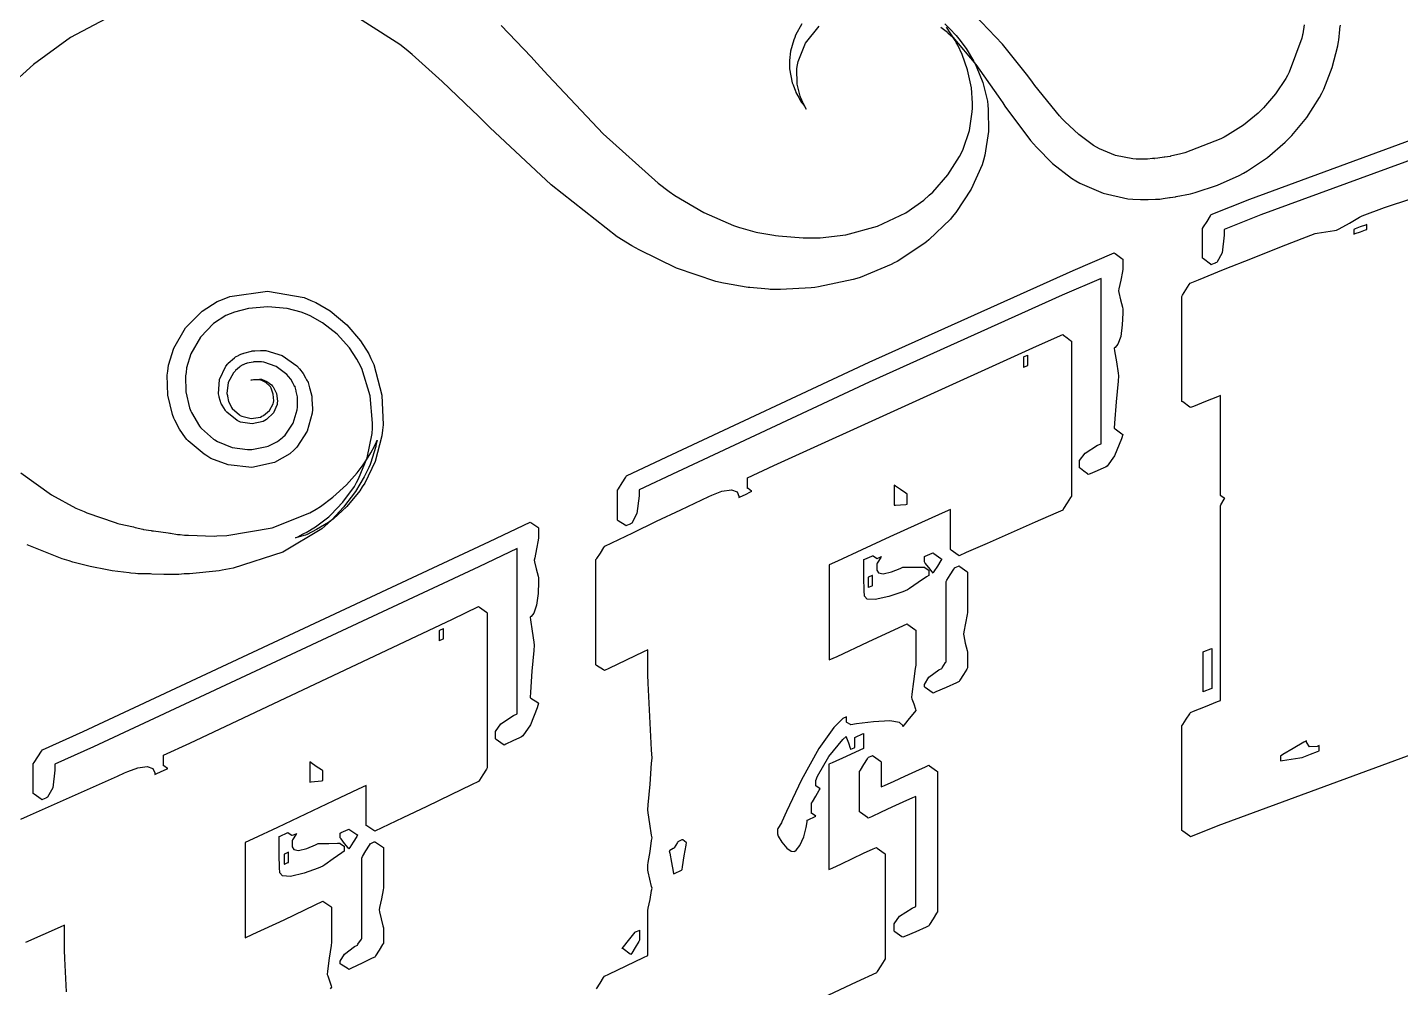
# Model space of a CAD drawing. Extents: x 50 to 306, y 80 to 279.
# Drawn here: x 141.2 to 242, y 142.4 to 212.9 of the extents above; entities that cross this region are included whole.
import ezdxf

# ---------------------------------------------------------------- set-up
doc = ezdxf.new("R2010")
doc.units = 0
doc.header["$MEASUREMENT"] = 0

msp = doc.modelspace()

# ---------------------------------------------------------------- linework, layer by layer
at = {"color": 40}
for points in [[(208.552, 213.131), (208.919, 212.765), (209.374, 212.276), (209.48, 212.16), (209.576, 212.037), (210.1, 211.31), (210.643, 210.424), (210.749, 210.22), (210.855, 210.017), (211.33, 208.832), (211.667, 207.451), (211.703, 207.151), (211.737, 206.852), (211.741, 205.234), (211.481, 203.492), (211.384, 203.13), (211.278, 202.777), (210.488, 201.009), (209.364, 199.293), (209.091, 198.967), (208.949, 198.8), (207.363, 197.274), (207.187, 197.133), (207, 196.992), (205.034, 195.695), (204.823, 195.579), (204.611, 195.465), (202.318, 194.522), (202.071, 194.451), (201.823, 194.372), (199.267, 193.817), (199.003, 193.781), (198.738, 193.747), (196.475, 193.639), (195.721, 193.639), (195.589, 193.649), (194.23, 193.773), (194.098, 193.781), (193.956, 193.799), (192.448, 194.072), (192.3, 194.098), (191.717, 194.222), (188.85, 195.198), (186.09, 196.541), (185.561, 196.85), (184.493, 197.495), (179.625, 201.309), (175.145, 205.529), (174.272, 206.375), (173.831, 206.799), (171.639, 208.89), (169.43, 210.874), (168.981, 211.244), (168.53, 211.614), (163.794, 214.621)], [(234.94, 213.052), (234.826, 212.398), (234.81, 212.336), (234.748, 212.082), (233.838, 209.576), (233.715, 209.338), (233.583, 209.109), (232.82, 207.998), (231.933, 206.958), (231.739, 206.764), (231.545, 206.569), (230.478, 205.701), (229.306, 204.956), (229.059, 204.823), (228.811, 204.691), (226.165, 203.659), (225.884, 203.589), (225.108, 203.412), (225.08, 203.404), (224.693, 203.35), (224.649, 203.34), (224.19, 203.27), (223.944, 203.236), (223.908, 203.236), (223.908, 203.236), (223.944, 203.236), (223.944, 203.236), (223.802, 203.236), (223.415, 203.2), (223.361, 203.2), (223.241, 203.2), (223.202, 203.2), (222.603, 203.2), (222.338, 203.218), (221.085, 203.47), (219.903, 203.95), (219.674, 204.082), (219.454, 204.214), (218.382, 205.004), (217.363, 205.952), (217.171, 206.163), (216.976, 206.375), (215.158, 208.616), (214.982, 208.844), (214.629, 209.313), (212.79, 211.641), (210.723, 213.793)], [(147.341, 213.721), (144.343, 212.117), (141.614, 210.156), (139.785, 208.475)], [(175.969, 213.021), (178.161, 210.715), (178.576, 210.256), (179.414, 209.348), (183.457, 205.07), (187.483, 201.428), (188.313, 200.837), (188.727, 200.538), (190.847, 199.275), (193.022, 198.333), (193.463, 198.191), (193.569, 198.165), (194.592, 197.866), (194.697, 197.838), (194.82, 197.812), (195.994, 197.609), (196.108, 197.592), (196.329, 197.565), (198.148, 197.415), (198.754, 197.415), (199.384, 197.422), (201.275, 197.653), (203.605, 198.284), (205.669, 199.266), (207.005, 200.19), (207.397, 200.554), (207.662, 200.784), (208.764, 202.041), (209.62, 203.386), (209.762, 203.659), (209.895, 203.933), (210.352, 205.312), (210.563, 206.676), (210.572, 206.94), (210.585, 207.315), (210.494, 208.445), (210.211, 209.766), (209.809, 210.884), (209.492, 211.557), (209.374, 211.773), (209.294, 211.905), (208.676, 212.875)], [(198.053, 213.123), (197.59, 212.294), (197.52, 212.126), (197.449, 211.959), (197.221, 211.133), (197.133, 210.449), (197.133, 210.22), (197.133, 209.841), (197.343, 208.81), (197.379, 208.704), (197.396, 208.651), (197.574, 208.183), (197.592, 208.139), (197.608, 208.095), (197.82, 207.716), (197.838, 207.68), (197.855, 207.646), (198.031, 207.355), (198.049, 207.327), (198.067, 207.301), (198.216, 207.126), (198.225, 207.117), (198.252, 207.072), (198.367, 206.868), (198.367, 206.868), (198.367, 206.868), (198.367, 206.868), (198.278, 207.046), (198.261, 207.081), (198.252, 207.099), (198.137, 207.301), (198.121, 207.327), (198.111, 207.355), (197.987, 207.646), (197.979, 207.68), (197.925, 207.812), (197.71, 208.712), (197.688, 209.86), (197.732, 210.115), (197.776, 210.371), (198.322, 211.703), (199.328, 212.963)], [(208.253, 212.893), (208.73, 212.514), (208.774, 212.478), (209.135, 212.144), (210.823, 210.141), (212.459, 207.822), (212.795, 207.327), (212.962, 207.081), (214.842, 204.577), (215.054, 204.329), (215.265, 204.082), (216.46, 202.879), (217.848, 201.798), (218.157, 201.613), (218.466, 201.428), (220.164, 200.704), (221.985, 200.299), (222.356, 200.272), (222.92, 200.237), (223.202, 200.237), (223.272, 200.237), (223.431, 200.237), (223.485, 200.237), (224.014, 200.272), (224.331, 200.272), (224.579, 200.308), (225.036, 200.378), (225.08, 200.387), (225.477, 200.44), (225.531, 200.448), (226.59, 200.66), (226.924, 200.749), (228.568, 201.3), (230.161, 202.011), (230.47, 202.178), (230.779, 202.346), (232.233, 203.31), (233.547, 204.435), (233.785, 204.681), (234.032, 204.929), (235.135, 206.265), (236.061, 207.724), (236.221, 208.033), (236.369, 208.341), (236.983, 209.925), (237.401, 211.526), (237.455, 211.843), (237.464, 211.923), (237.55, 212.717), (237.56, 212.795), (237.596, 213.042)], [(140.687, 180.173), (142.936, 178.555), (144.721, 177.596), (145.344, 177.341), (145.547, 177.245), (147.61, 176.531), (147.814, 176.459), (147.919, 176.433), (148.978, 176.204), (149.085, 176.177), (149.648, 176.036), (149.701, 176.028), (150.265, 175.94), (150.319, 175.93), (150.434, 175.913), (151.518, 175.763), (151.624, 175.754), (151.676, 175.745), (152.206, 175.657), (152.26, 175.647), (152.4, 175.647), (152.717, 175.613), (152.823, 175.613), (153.016, 175.605), (154.896, 175.525), (155.082, 175.543), (155.822, 175.569), (159.155, 176.147), (161.925, 177.236), (162.384, 177.517), (162.702, 177.717), (163.61, 178.395), (164.605, 179.299), (165.389, 180.177), (165.843, 180.77), (165.982, 180.975), (166.087, 181.139), (166.387, 181.641), (166.66, 182.14), (166.814, 182.453), (166.864, 182.563), (166.864, 182.563), (166.864, 182.563), (166.774, 182.175), (166.758, 182.104), (166.74, 182.025), (166.387, 180.94), (166.335, 180.799), (166.237, 180.566), (165.903, 179.882), (165.271, 178.814), (164.394, 177.654), (163.539, 176.737), (163.23, 176.459), (162.789, 176.072), (159.931, 174.366), (156.297, 173.17), (155.469, 173.038), (155.265, 172.993), (153.088, 172.773), (152.859, 172.755), (152.683, 172.755), (152.286, 172.721), (152.153, 172.721), (151.994, 172.721), (151.637, 172.721), (151.518, 172.721), (151.191, 172.721), (150.318, 172.747), (150.213, 172.755), (150.045, 172.755), (149.667, 172.755), (149.542, 172.755), (149.295, 172.755), (149.119, 172.791), (148.766, 172.825), (148.642, 172.843), (147.407, 172.985), (147.285, 173.002), (147.037, 173.055), (145.78, 173.302), (144.505, 173.619), (144.25, 173.707), (143.739, 173.867), (141.159, 174.895)]]:
    msp.add_lwpolyline(points, dxfattribs=at)
at = {"color": 7}
for points in [[(248.875, 161.74), (228.6, 154.262), (226.59, 153.458), (226.527, 153.502), (226.015, 153.873), (225.954, 153.917), (225.954, 154.879), (225.954, 157.763), (225.954, 160.648), (225.954, 161.608), (226.015, 161.706), (226.271, 162.101), (226.527, 162.498), (226.59, 162.595), (226.81, 162.683), (227.682, 163.036), (228.556, 163.388), (228.776, 163.477), (228.776, 167.048), (228.776, 175.085), (228.776, 177.764), (228.811, 177.818), (229.067, 178.241), (229.093, 178.293), (229.058, 178.311), (228.802, 178.489), (228.776, 178.506), (228.776, 179.423), (228.776, 182.175), (228.776, 184.927), (228.776, 185.844), (228.556, 185.756), (227.682, 185.403), (226.81, 185.05), (226.59, 184.962), (226.527, 185.006), (226.015, 185.377), (225.954, 185.421), (225.954, 186.382), (225.954, 189.265), (225.954, 192.15), (225.954, 193.11), (226.006, 193.208), (226.241, 193.605), (226.491, 194.002), (226.554, 194.098), (226.554, 194.098), (227.169, 194.347), (229.019, 195.093), (231.14, 195.942), (233.261, 196.778), (235.108, 197.495), (235.726, 197.732), (235.884, 197.759), (236.52, 197.856), (237.153, 197.952), (237.313, 197.979), (237.498, 198.085), (238.248, 198.508), (238.997, 198.932), (239.183, 199.037), (240.823, 199.646), (257.404, 205.114)], [(245.334, 204.082), (231.757, 199.117), (229.059, 198.049), (229.059, 197.619), (228.899, 196.325), (228.528, 195.623), (228.424, 195.579), (228.388, 195.563), (228.133, 195.457), (228.107, 195.439), (228.045, 195.483), (227.532, 195.88), (227.471, 195.932), (227.471, 196.207), (227.471, 197.026), (227.471, 197.848), (227.471, 198.121), (227.542, 198.227), (227.801, 198.632), (228.045, 199.038), (228.107, 199.143), (228.107, 199.143), (230.937, 200.273), (245.175, 205.499)], [(182.976, 142.311), (183.232, 142.73), (183.489, 143.131), (183.551, 143.228), (183.867, 143.378), (185.137, 143.987), (186.407, 144.596), (186.726, 144.745), (186.726, 145.16), (186.726, 146.403), (186.726, 147.647), (186.726, 148.06), (186.76, 148.22), (186.896, 148.872), (187.015, 149.526), (187.042, 149.684), (187.007, 149.816), (186.87, 150.355), (186.752, 150.893), (186.726, 151.025), (186.726, 151.113), (186.726, 151.311), (186.726, 151.378), (186.76, 151.58), (186.896, 152.383), (187.015, 153.186), (187.042, 153.388), (187.007, 153.592), (186.87, 154.412), (186.752, 155.232), (186.726, 155.435), (186.76, 155.813), (186.896, 157.339), (187.015, 158.864), (187.042, 159.243), (187.007, 159.852), (186.87, 162.296), (186.752, 164.739), (186.726, 165.347), (186.726, 165.577), (186.726, 166.265), (186.726, 166.952), (186.726, 167.181), (186.407, 167.032), (185.137, 166.423), (183.867, 165.815), (183.551, 165.665), (183.489, 165.709), (182.976, 166.044), (182.915, 166.088), (182.915, 167.051), (182.915, 169.938), (182.915, 172.845), (182.915, 173.813), (182.985, 173.901), (183.25, 174.282), (183.515, 174.697), (183.585, 174.801), (183.585, 174.801), (184.095, 175.045), (185.623, 175.777), (187.381, 176.619), (189.147, 177.461), (190.69, 178.193), (191.206, 178.435), (191.441, 178.548), (192.177, 178.827), (192.872, 178.942), (193.289, 178.788), (193.428, 178.471), (193.428, 178.365), (193.525, 178.409), (193.904, 178.594), (194.283, 178.778), (194.381, 178.822), (194.353, 178.84), (194.098, 179.018), (194.064, 179.035), (194.064, 179.229), (194.064, 179.666), (194.064, 179.81), (195.976, 180.71), (215.265, 189.478), (217.205, 190.324), (217.266, 190.271), (217.522, 190.077), (217.778, 189.884), (217.84, 189.83), (217.84, 186.99), (217.84, 180.6), (217.84, 178.47), (217.778, 178.373), (217.522, 177.972), (217.266, 177.553), (217.205, 177.447), (216.694, 177.228), (215.166, 176.562), (213.409, 175.785), (211.643, 175.002), (210.1, 174.322), (209.586, 174.096), (209.524, 174.14), (209.011, 174.511), (208.951, 174.555), (208.951, 174.921), (208.951, 176.02), (208.951, 177.118), (208.951, 177.483), (208.352, 177.217), (206.558, 176.414), (204.505, 175.482), (202.45, 174.537), (200.658, 173.705), (200.061, 173.426), (200.061, 172.554), (200.061, 169.934), (200.061, 167.314), (200.061, 166.441), (200.634, 166.705), (202.917, 167.764), (205.202, 168.822), (205.776, 169.087), (205.836, 169.043), (206.349, 168.672), (206.411, 168.628), (206.411, 168.307), (206.411, 167.341), (206.411, 166.375), (206.411, 166.052), (206.375, 165.815), (206.237, 164.871), (206.119, 163.927), (206.092, 163.689), (206.127, 163.593), (206.265, 163.213), (206.383, 162.834), (206.411, 162.737), (206.313, 162.622), (205.934, 162.155), (205.554, 161.688), (205.457, 161.572), (205.457, 161.644), (205.219, 161.858), (204.505, 161.969), (203.314, 161.91), (202.062, 161.747), (201.648, 161.678), (201.613, 161.696), (201.356, 161.863), (201.33, 161.889), (201.33, 161.987), (201.33, 162.206), (201.33, 162.278), (201.06, 162.155), (200.382, 161.498), (199.28, 159.95), (198.01, 157.635), (196.911, 155.331), (196.567, 154.553), (196.54, 154.5), (196.285, 154.077), (196.251, 154.023), (196.251, 153.935), (196.251, 153.737), (196.251, 153.671), (196.317, 153.513), (196.577, 153.066), (196.937, 152.638), (197.272, 152.411), (197.474, 152.375), (197.52, 152.4), (197.636, 152.48), (197.901, 152.838), (198.189, 153.468), (198.373, 154.138), (198.438, 154.555), (198.438, 154.693), (198.498, 154.721), (199.011, 154.95), (199.073, 154.976), (199.045, 154.994), (198.789, 155.17), (198.754, 155.186), (198.754, 155.373), (198.754, 155.79), (198.754, 155.928), (198.816, 156.034), (199.071, 156.457), (199.328, 156.881), (199.39, 156.986), (199.354, 157.004), (199.099, 157.172), (199.073, 157.198), (199.073, 157.296), (199.073, 157.514), (199.073, 157.585), (199.205, 157.912), (200.025, 159.367), (201.057, 160.61), (201.296, 160.831), (201.33, 160.734), (201.466, 160.355), (201.585, 159.977), (201.613, 159.879), (201.639, 159.897), (201.894, 160.003), (201.929, 160.021), (201.929, 160.207), (201.929, 160.623), (201.929, 160.76), (201.991, 160.788), (202.503, 161.017), (202.565, 161.043), (202.565, 160.911), (202.565, 160.51), (202.565, 160.089), (202.565, 159.949), (202.309, 159.834), (201.294, 159.367), (200.28, 158.9), (200.025, 158.786), (200.025, 157.817), (200.025, 154.909), (200.025, 152.023), (200.025, 151.059), (200.261, 151.165), (200.966, 151.492), (201.771, 151.871), (202.575, 152.251), (203.28, 152.576), (203.517, 152.683), (203.579, 152.638), (204.09, 152.268), (204.152, 152.224), (204.152, 151.262), (204.152, 148.375), (204.152, 145.469), (204.152, 144.498), (204.09, 144.392), (203.834, 143.987), (203.579, 143.581), (203.517, 143.474), (202.035, 142.787), (187.245, 135.847)], [(140.688, 154.763), (141.196, 154.989), (142.726, 155.666), (144.483, 156.445), (146.249, 157.23), (147.792, 157.92), (148.307, 158.151), (148.543, 158.258), (149.279, 158.521), (149.975, 158.627), (150.391, 158.469), (150.53, 158.151), (150.53, 158.044), (150.627, 158.089), (151.005, 158.257), (151.384, 158.423), (151.482, 158.467), (151.456, 158.485), (151.2, 158.663), (151.165, 158.68), (151.165, 158.874), (151.165, 159.311), (151.165, 159.456), (153.096, 160.347), (172.384, 169.44), (174.308, 170.356), (174.369, 170.312), (174.88, 169.943), (174.942, 169.898), (174.942, 167.058), (174.942, 160.668), (174.942, 158.538), (174.88, 158.433), (174.625, 158.014), (174.369, 157.613), (174.308, 157.515), (173.798, 157.273), (172.268, 156.541), (170.51, 155.699), (168.745, 154.857), (167.201, 154.124), (166.688, 153.881), (166.625, 153.925), (166.113, 154.26), (166.052, 154.304), (166.052, 154.671), (166.052, 155.769), (166.052, 156.868), (166.052, 157.233), (165.454, 156.949), (163.661, 156.096), (161.607, 155.122), (159.553, 154.153), (157.76, 153.314), (157.163, 153.035), (157.163, 152.163), (157.163, 149.543), (157.163, 146.924), (157.163, 146.05), (157.736, 146.315), (160.019, 147.379), (162.304, 148.459), (162.877, 148.732), (162.938, 148.688), (163.45, 148.351), (163.513, 148.307), (163.513, 147.986), (163.513, 147.02), (163.513, 146.056), (163.513, 145.733), (163.477, 145.495), (163.34, 144.551), (163.222, 143.607), (163.196, 143.368), (163.23, 143.272), (163.366, 142.893), (163.485, 142.514), (163.513, 142.416), (163.415, 142.302)], [(144.042, 142.081), (143.924, 144.525), (143.897, 145.132), (143.897, 145.362), (143.897, 146.05), (143.897, 146.739), (143.897, 146.968), (143.579, 146.827), (142.31, 146.262), (141.039, 145.699)]]:
    msp.add_lwpolyline(points, dxfattribs=at)
for points in [[(238.584, 198.049), (238.584, 197.961), (238.584, 197.762), (238.584, 197.696), (238.68, 197.732), (239.059, 197.874), (239.438, 198.015), (239.536, 198.049), (239.536, 198.137), (239.536, 198.336), (239.536, 198.402), (239.43, 198.367), (239.033, 198.227), (238.672, 198.085), (238.584, 198.049)], [(185.172, 179.953), (188.135, 181.364), (202.996, 188.309), (217.963, 195.025), (220.979, 196.321), (221.041, 196.277), (221.553, 195.906), (221.615, 195.862), (221.615, 195.677), (221.615, 195.261), (221.615, 195.122), (221.587, 194.963), (221.469, 194.328), (221.332, 193.693), (221.298, 193.535), (221.324, 193.402), (221.442, 192.865), (221.579, 192.326), (221.615, 192.194), (221.615, 191.907), (221.575, 191.043), (221.456, 190.183), (221.257, 189.614), (221.062, 189.37), (220.979, 189.335), (221.014, 189.133), (221.152, 188.313), (221.27, 187.493), (221.298, 187.289), (221.262, 186.91), (221.124, 185.38), (221.006, 183.833), (220.979, 183.444), (221.041, 183.4), (221.553, 183.03), (221.615, 182.985), (221.517, 182.669), (221.006, 181.43), (220.46, 180.666), (220.346, 180.586), (220.222, 180.534), (219.723, 180.323), (219.207, 180.111), (219.075, 180.057), (219.013, 180.111), (218.757, 180.305), (218.5, 180.499), (218.44, 180.552), (218.44, 180.64), (218.44, 180.838), (218.44, 180.905), (218.44, 181.085), (218.837, 181.624), (219.763, 182.202), (220.027, 182.316), (220.027, 185.35), (220.027, 192.176), (220.027, 194.451), (217.169, 193.216), (202.992, 186.836), (188.903, 180.261), (186.09, 178.929), (186.09, 178.497), (185.93, 177.201), (185.56, 176.478), (185.455, 176.425), (185.427, 176.407), (185.172, 176.301), (185.138, 176.283), (185.076, 176.327), (184.563, 176.662), (184.503, 176.706), (184.503, 176.98), (184.503, 177.8), (184.503, 178.621), (184.503, 178.894), (184.573, 179.009), (184.85, 179.45), (185.111, 179.856), (185.172, 179.953)], [(214.313, 188.666), (214.313, 188.481), (214.313, 188.064), (214.313, 187.924), (214.347, 187.942), (214.603, 188.049), (214.629, 188.067), (214.629, 188.252), (214.629, 188.669), (214.629, 188.806), (214.603, 188.798), (214.347, 188.684), (214.313, 188.666)], [(204.823, 179.281), (204.823, 179.097), (204.823, 178.542), (204.823, 177.986), (204.823, 177.8), (204.92, 177.81), (205.299, 177.836), (205.678, 177.862), (205.776, 177.87), (205.776, 178.056), (205.776, 178.474), (205.776, 178.612), (205.678, 178.683), (205.299, 178.947), (204.92, 179.211), (204.823, 179.281)], [(142.276, 159.844), (145.282, 161.185), (175.11, 175.138), (178.083, 176.565), (178.143, 176.521), (178.656, 176.186), (178.718, 176.142), (178.718, 175.957), (178.718, 175.54), (178.718, 175.401), (178.69, 175.242), (178.572, 174.603), (178.434, 173.947), (178.399, 173.779), (178.425, 173.647), (178.544, 173.126), (178.682, 172.605), (178.718, 172.472), (178.718, 172.186), (178.678, 171.322), (178.558, 170.458), (178.36, 169.879), (178.167, 169.623), (178.083, 169.58), (178.117, 169.377), (178.253, 168.558), (178.372, 167.738), (178.399, 167.533), (178.364, 167.146), (178.227, 165.611), (178.109, 164.078), (178.083, 163.689), (178.143, 163.645), (178.656, 163.31), (178.718, 163.266), (178.62, 162.941), (178.109, 161.674), (177.562, 160.885), (177.447, 160.796), (177.323, 160.736), (176.824, 160.497), (176.309, 160.259), (176.177, 160.197), (176.115, 160.241), (175.603, 160.61), (175.543, 160.654), (175.543, 160.742), (175.543, 160.941), (175.543, 161.007), (175.543, 161.193), (175.94, 161.749), (176.866, 162.367), (177.13, 162.49), (177.13, 165.524), (177.13, 172.35), (177.13, 174.625), (174.316, 173.276), (146.04, 160.056), (143.192, 158.786), (143.192, 158.356), (143.033, 157.062), (142.663, 156.361), (142.558, 156.317), (142.53, 156.299), (142.274, 156.192), (142.24, 156.174), (142.178, 156.218), (141.666, 156.589), (141.604, 156.633), (141.604, 156.907), (141.604, 157.728), (141.604, 158.548), (141.604, 158.82), (141.675, 158.926), (141.953, 159.345), (142.214, 159.748), (142.276, 159.844)], [(202.601, 173.813), (202.661, 173.841), (203.174, 174.07), (203.236, 174.096), (203.27, 174.079), (203.525, 173.911), (203.553, 173.883), (203.579, 173.901), (203.834, 174.009), (203.87, 174.026), (203.843, 173.973), (203.587, 173.55), (203.553, 173.496), (203.553, 173.4), (203.553, 173.181), (203.553, 173.108), (203.553, 173.04), (203.671, 172.838), (204.028, 172.769), (204.623, 172.905), (205.253, 173.155), (205.457, 173.25), (205.656, 173.25), (206.251, 173.25), (206.846, 173.25), (207.045, 173.25), (207.071, 173.232), (207.327, 173.055), (207.363, 173.038), (207.363, 172.941), (207.363, 172.722), (207.363, 172.649), (207.203, 172.544), (206.574, 172.121), (205.96, 171.697), (205.81, 171.59), (205.467, 171.454), (204.421, 171.094), (203.429, 170.869), (202.833, 170.907), (202.635, 171.13), (202.635, 171.203), (202.625, 171.478), (202.605, 172.536), (202.601, 173.495), (202.601, 173.813)], [(207.045, 174.026), (207.107, 174.053), (207.618, 174.282), (207.68, 174.308), (207.741, 174.264), (208.253, 173.893), (208.315, 173.849), (208.253, 173.744), (207.997, 173.338), (207.741, 172.931), (207.68, 172.825), (207.618, 172.905), (207.362, 173.232), (207.107, 173.559), (207.045, 173.637), (207.045, 173.735), (207.045, 173.954), (207.045, 174.026)], [(202.917, 172.508), (202.917, 172.324), (202.917, 171.906), (202.917, 171.767), (202.944, 171.785), (203.2, 171.892), (203.236, 171.909), (203.236, 172.095), (203.236, 172.511), (203.236, 172.649), (203.2, 172.641), (202.944, 172.526), (202.917, 172.508)], [(209.267, 173.214), (209.294, 173.232), (209.55, 173.338), (209.586, 173.354), (209.646, 173.31), (210.158, 172.941), (210.22, 172.897), (210.22, 172.528), (210.22, 171.415), (210.22, 170.303), (210.22, 169.933), (210.193, 169.774), (210.074, 169.139), (209.937, 168.505), (209.903, 168.345), (209.929, 168.213), (210.047, 167.676), (210.184, 167.137), (210.22, 167.004), (210.22, 166.864), (210.22, 166.441), (210.22, 166.018), (210.22, 165.876), (210.158, 165.771), (209.903, 165.365), (209.646, 164.96), (209.586, 164.853), (209.4, 164.765), (208.645, 164.43), (207.873, 164.094), (207.68, 164.006), (207.618, 164.05), (207.107, 164.421), (207.045, 164.465), (207.045, 164.642), (207.362, 165.176), (208.103, 165.709), (208.315, 165.806), (208.341, 165.859), (208.596, 166.247), (208.632, 166.299), (208.632, 167.036), (208.632, 169.245), (208.632, 171.456), (208.632, 172.192), (208.694, 172.289), (208.937, 172.69), (209.196, 173.109), (209.267, 173.214)], [(171.414, 168.592), (171.414, 168.407), (171.414, 167.991), (171.414, 167.852), (171.449, 167.87), (171.705, 167.984), (171.733, 167.992), (171.733, 168.179), (171.733, 168.596), (171.733, 168.734), (171.705, 168.726), (171.449, 168.61), (171.414, 168.592)], [(227.506, 167.04), (227.568, 167.068), (228.079, 167.261), (228.141, 167.287), (228.141, 166.922), (228.141, 165.824), (228.141, 164.725), (228.141, 164.358), (228.079, 164.332), (227.568, 164.139), (227.506, 164.112), (227.506, 164.478), (227.506, 165.577), (227.506, 166.675), (227.506, 167.04)], [(233.186, 159.385), (233.186, 159.297), (233.186, 159.099), (233.186, 159.033), (233.345, 159.06), (233.98, 159.156), (234.614, 159.253), (234.774, 159.279), (234.896, 159.333), (235.395, 159.527), (235.912, 159.72), (236.044, 159.772), (236.044, 159.87), (236.044, 160.089), (236.044, 160.161), (235.884, 160.1), (235.329, 160.073), (235.09, 160.404), (235.09, 160.514), (234.896, 160.4), (234.124, 159.95), (233.371, 159.501), (233.186, 159.385)], [(202.917, 159.279), (202.944, 159.297), (203.2, 159.403), (203.236, 159.42), (203.296, 159.375), (203.808, 159.006), (203.87, 158.962), (203.87, 158.733), (203.87, 158.044), (203.87, 157.357), (203.87, 157.127), (204.105, 157.233), (204.812, 157.554), (205.616, 157.922), (206.419, 158.288), (207.126, 158.61), (207.363, 158.714), (207.424, 158.67), (207.936, 158.301), (207.998, 158.257), (207.998, 155.681), (207.998, 149.886), (207.998, 147.954), (207.936, 147.85), (207.68, 147.443), (207.424, 147.038), (207.363, 146.932), (207.169, 146.844), (206.41, 146.497), (205.651, 146.166), (205.457, 146.086), (205.395, 146.13), (204.884, 146.499), (204.823, 146.543), (204.823, 146.631), (204.823, 146.83), (204.823, 146.896), (204.823, 147.081), (205.22, 147.633), (206.146, 148.229), (206.411, 148.343), (206.411, 149.357), (206.411, 152.396), (206.411, 155.415), (206.411, 156.421), (206.174, 156.317), (205.467, 155.995), (204.663, 155.629), (203.86, 155.261), (203.153, 154.94), (202.917, 154.833), (202.855, 154.878), (202.344, 155.248), (202.282, 155.292), (202.282, 155.663), (202.282, 156.775), (202.282, 157.887), (202.282, 158.257), (202.344, 158.363), (202.599, 158.782), (202.855, 159.183), (202.917, 159.279)], [(161.925, 158.962), (161.925, 158.778), (161.925, 158.221), (161.925, 157.666), (161.925, 157.479), (162.021, 157.489), (162.779, 157.577), (162.877, 157.585), (162.877, 157.772), (162.877, 158.189), (162.877, 158.327), (162.779, 158.389), (162.388, 158.631), (162.013, 158.892), (161.925, 158.962)], [(159.668, 153.494), (159.728, 153.52), (160.24, 153.749), (160.302, 153.775), (160.336, 153.759), (160.593, 153.592), (160.62, 153.565), (160.646, 153.583), (160.901, 153.688), (160.937, 153.705), (160.909, 153.653), (160.654, 153.23), (160.62, 153.176), (160.62, 153.079), (160.62, 152.862), (160.62, 152.789), (160.62, 152.722), (160.739, 152.524), (161.095, 152.466), (161.691, 152.615), (162.32, 152.868), (162.524, 152.965), (162.723, 152.965), (163.318, 152.97), (163.952, 152.991), (164.112, 152.999), (164.138, 152.983), (164.394, 152.806), (164.43, 152.789), (164.43, 152.692), (164.43, 152.473), (164.43, 152.4), (164.27, 152.295), (163.639, 151.854), (163.026, 151.412), (162.877, 151.306), (162.535, 151.164), (161.488, 150.789), (160.496, 150.554), (159.901, 150.588), (159.702, 150.81), (159.702, 150.883), (159.693, 151.147), (159.672, 152.189), (159.668, 153.169), (159.668, 153.494)], [(164.148, 153.741), (164.209, 153.768), (164.721, 153.997), (164.783, 154.023), (164.844, 153.979), (165.355, 153.643), (165.417, 153.599), (165.355, 153.494), (165.1, 153.075), (164.844, 152.674), (164.783, 152.576), (164.721, 152.656), (164.465, 152.983), (164.209, 153.309), (164.148, 153.388), (164.148, 153.476), (164.148, 153.675), (164.148, 153.741)], [(160.021, 152.188), (160.021, 152.003), (160.021, 151.587), (160.021, 151.448), (160.047, 151.466), (160.302, 151.572), (160.338, 151.588), (160.338, 151.775), (160.338, 152.192), (160.338, 152.33), (160.302, 152.313), (160.047, 152.198), (160.021, 152.188)], [(166.371, 152.965), (166.397, 152.983), (166.652, 153.089), (166.688, 153.106), (166.748, 153.061), (167.261, 152.727), (167.323, 152.683), (167.323, 152.313), (167.323, 151.201), (167.323, 150.089), (167.323, 149.718), (167.295, 149.56), (167.177, 148.922), (167.039, 148.264), (167.004, 148.096), (167.031, 147.964), (167.149, 147.445), (167.287, 146.924), (167.323, 146.792), (167.323, 146.651), (167.323, 146.226), (167.323, 145.803), (167.323, 145.661), (167.261, 145.557), (167.004, 145.138), (166.748, 144.737), (166.688, 144.639), (166.502, 144.551), (165.748, 144.194), (164.976, 143.819), (164.783, 143.721), (164.721, 143.765), (164.209, 144.102), (164.148, 144.146), (164.148, 144.325), (164.465, 144.861), (165.205, 145.416), (165.417, 145.521), (165.443, 145.574), (165.699, 145.962), (165.735, 146.014), (165.735, 146.751), (165.735, 148.96), (165.735, 151.171), (165.735, 151.907), (165.788, 152.013), (166.026, 152.436), (166.299, 152.859), (166.371, 152.965)], [(188.313, 152.436), (188.347, 152.269), (188.484, 151.59), (188.602, 150.91), (188.63, 150.742), (188.691, 150.77), (189.203, 151.025), (189.265, 151.059), (189.291, 151.263), (189.41, 152.061), (189.546, 152.842), (189.582, 153.035), (189.556, 153.053), (189.3, 153.23), (189.265, 153.246), (189.229, 153.23), (188.975, 153.115), (188.948, 153.106), (188.921, 153.053), (188.664, 152.666), (188.63, 152.612), (188.602, 152.594), (188.347, 152.454), (188.313, 152.436)], [(185.808, 146.473), (185.834, 146.491), (186.09, 146.597), (186.126, 146.615), (186.126, 146.43), (186.126, 146.013), (186.126, 145.874), (186.064, 145.769), (185.808, 145.344), (185.552, 144.921), (185.491, 144.815), (185.429, 144.859), (184.916, 145.23), (184.856, 145.274), (184.944, 145.39), (185.319, 145.861), (185.71, 146.351), (185.808, 146.473)]]:
    msp.add_lwpolyline(points, close=True, dxfattribs=at)
at = {"color": 40}
msp.add_lwpolyline([(160.867, 175.401), (160.867, 175.401), (161.042, 175.485), (161.43, 175.693), (161.536, 175.754), (161.651, 175.808), (162.325, 176.222), (163.124, 176.813), (163.3, 176.954), (163.467, 177.104), (164.35, 178.022), (165.196, 179.185), (165.347, 179.458), (165.495, 179.732), (166.127, 181.279), (166.493, 183.057), (166.511, 183.444), (166.528, 183.825), (166.347, 185.818), (165.725, 187.846), (165.523, 188.243), (165.374, 188.532), (164.826, 189.346), (163.922, 190.346), (162.839, 191.195), (161.928, 191.711), (161.608, 191.841), (161.283, 191.973), (160.255, 192.238), (158.838, 192.37), (157.42, 192.238), (156.392, 191.973), (156.068, 191.841), (155.746, 191.713), (154.851, 191.14), (153.876, 190.139), (153.186, 188.914), (152.867, 187.887), (152.823, 187.537), (152.787, 187.299), (152.813, 186.112), (153.088, 184.945), (153.176, 184.715), (153.228, 184.6), (153.81, 183.613), (153.881, 183.515), (153.952, 183.426), (154.842, 182.66), (154.94, 182.598), (155.133, 182.476), (156.205, 182.047), (157.331, 181.884), (157.551, 181.893), (157.666, 181.902), (158.75, 182.105), (158.856, 182.14), (159.492, 182.456), (159.536, 182.484), (159.913, 182.783), (159.949, 182.809), (160.107, 182.951), (160.689, 183.811), (160.989, 184.793), (161.007, 184.996), (161.016, 185.05), (161.007, 185.461), (161.007, 185.597), (161.007, 185.747), (160.911, 186.152), (160.903, 186.196), (160.831, 186.479), (160.831, 186.513), (160.831, 186.513), (160.817, 186.535), (160.825, 186.493), (160.831, 186.479), (160.796, 186.513), (160.76, 186.583), (160.69, 186.726), (160.514, 187.042), (160.338, 187.255), (160.222, 187.405), (159.454, 187.982), (158.546, 188.297), (158.361, 188.313), (158.219, 188.313), (157.903, 188.313), (157.798, 188.313), (157.754, 188.305), (157.313, 188.216), (157.269, 188.207), (157.269, 188.207), (157.233, 188.207), (157.233, 188.207), (157.163, 188.171), (157.022, 188.101), (156.994, 188.093), (156.782, 187.978), (156.774, 187.96), (156.748, 187.934), (156.447, 187.678), (156.421, 187.642), (156.307, 187.519), (155.928, 186.797), (155.83, 186.004), (155.858, 185.844), (155.866, 185.809), (155.954, 185.421), (155.964, 185.385), (155.972, 185.359), (156.156, 184.989), (156.174, 184.962), (156.209, 184.909), (156.748, 184.433), (156.81, 184.397), (156.932, 184.326), (157.616, 184.176), (158.282, 184.274), (158.397, 184.326), (158.512, 184.38), (158.952, 184.759), (159.217, 185.244), (159.243, 185.349), (159.261, 185.455), (159.231, 185.954), (159.077, 186.4), (159.033, 186.479), (158.988, 186.549), (158.692, 186.805), (158.379, 186.956), (158.327, 186.972), (158.203, 187), (157.77, 187), (157.585, 186.972), (157.585, 186.972), (157.585, 186.972), (157.774, 187.021), (158.229, 187.06), (158.361, 187.042), (158.423, 187.026), (158.767, 186.89), (159.111, 186.629), (159.173, 186.549), (159.234, 186.479), (159.468, 186.012), (159.542, 185.438), (159.526, 185.315), (159.516, 185.192), (159.253, 184.583), (158.742, 184.08), (158.61, 184.01), (158.477, 183.939), (157.692, 183.767), (156.836, 183.895), (156.669, 183.974), (156.581, 184.018), (155.822, 184.627), (155.751, 184.715), (155.715, 184.759), (155.469, 185.156), (155.435, 185.208), (155.417, 185.252), (155.266, 185.729), (155.258, 185.773), (155.214, 185.976), (155.283, 187.026), (155.742, 188.004), (155.892, 188.171), (155.926, 188.215), (156.377, 188.622), (156.421, 188.666), (156.447, 188.684), (156.676, 188.798), (156.704, 188.806), (156.846, 188.877), (156.916, 188.913), (156.932, 188.922), (156.998, 188.948), (157.022, 188.948), (157.074, 188.966), (157.638, 189.116), (157.692, 189.125), (157.876, 189.125), (158.294, 189.159), (158.433, 189.159), (158.68, 189.151), (159.883, 188.794), (160.963, 188.031), (161.149, 187.818), (161.432, 187.465), (161.608, 187.149), (161.678, 187.008), (161.713, 186.936), (161.749, 186.902), (161.754, 186.884), (161.785, 186.846), (161.785, 186.832), (161.785, 186.796), (161.889, 186.407), (161.907, 186.347), (162.065, 185.811), (162.065, 185.631), (162.074, 185.561), (162.11, 184.892), (162.101, 184.82), (162.092, 184.547), (161.721, 183.233), (160.963, 182.061), (160.76, 181.857), (160.455, 181.572), (159.319, 180.943), (157.648, 180.578), (155.908, 180.756), (154.641, 181.231), (154.27, 181.468), (154.146, 181.548), (152.99, 182.518), (152.893, 182.633), (152.795, 182.748), (152.35, 183.384), (151.994, 184.054), (151.941, 184.186), (151.835, 184.46), (151.486, 185.888), (151.438, 187.351), (151.482, 187.642), (151.533, 188.07), (151.926, 189.327), (152.791, 190.827), (154.007, 192.049), (155.108, 192.743), (155.505, 192.899), (156.034, 193.12), (158.802, 193.512), (161.501, 193.041), (161.995, 192.829), (162.365, 192.673), (163.413, 192.059), (164.636, 191.052), (165.642, 189.867), (166.244, 188.902), (166.405, 188.56), (166.607, 188.119), (167.199, 185.879), (167.297, 183.71), (167.253, 183.304), (167.209, 182.889), (166.71, 181.011), (165.946, 179.415), (165.77, 179.141), (165.593, 178.868), (164.636, 177.708), (163.661, 176.813), (163.477, 176.671), (163.282, 176.539), (162.41, 176.01), (161.713, 175.657), (161.608, 175.613), (161.484, 175.587), (161.051, 175.468), (160.867, 175.401), (160.867, 175.401)], close=True, dxfattribs=at)

doc.saveas('drawing.dxf')
